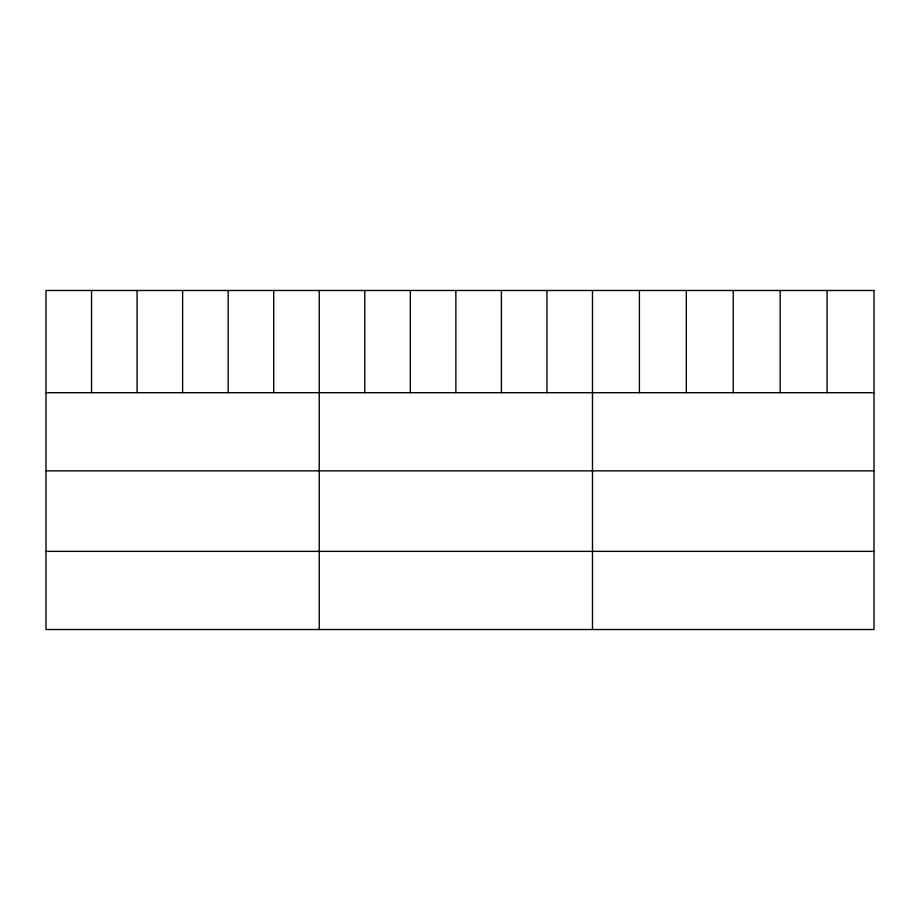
<?xml version="1.0" encoding="UTF-8"?>
<svg xmlns="http://www.w3.org/2000/svg" width="920" height="920" viewBox="0 0 920 920"><rect width="100%" height="100%" fill="white"/><g stroke="black" fill="none" stroke-linecap="round" stroke-linejoin="round"><path stroke-width="1.38" d="M46 392.702L874 392.702M46 470.856L874 470.856M46 551.367L874 551.367M827.08 290.478L827.08 392.702M780.16 290.478L780.16 392.702M733.24 290.478L733.24 392.702M686.32 290.478L686.32 392.702M639.4 290.478L639.4 392.702M592.48 290.478L592.48 629.521M546.94 290.478L546.94 392.702M501.4 290.478L501.4 392.702M455.86 290.478L455.86 392.702M410.32 290.478L410.32 392.702M364.78 290.478L364.78 392.702M319.24 290.478L319.24 629.521M273.7 290.478L273.7 392.702M228.16 290.478L228.16 392.702M182.62 290.478L182.62 392.702M137.08 290.478L137.08 392.702M91.54 290.478L91.54 392.702M874 290.478L46 290.478L46 629.521L874 629.521L874 290.478"/></g></svg>
